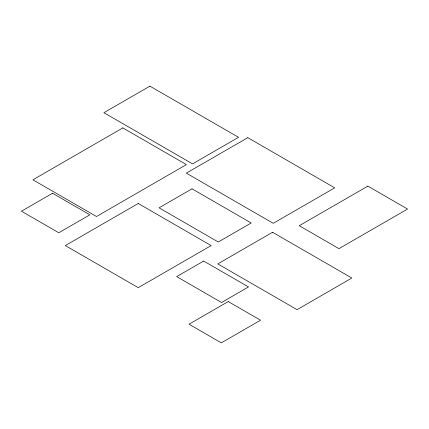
<?xml version="1.0" encoding="UTF-8"?>
<svg xmlns="http://www.w3.org/2000/svg" width="429" height="429" viewBox="0 0 429 429"><rect width="100%" height="100%" fill="white"/><g stroke="black" fill="none" stroke-linecap="round" stroke-linejoin="round"><path stroke-width="0.64" d="M149.914 86.143L103.904 112.704L192.535 163.878L238.545 137.312L149.914 86.143M122.833 127.901L32.926 179.81L96.504 216.516L186.411 164.607L122.833 127.901M52.526 193.259L21.45 211.202L58.794 232.759L89.865 214.822L52.526 193.259M247.79 137.661L186.336 173.139L273.246 223.316L334.7 187.838L247.79 137.661M138.235 203.485L65.326 245.581L138.235 287.677L211.148 245.581L138.235 203.485M192.01 188.819L159.079 207.834L218.259 241.999L251.19 222.989L192.01 188.819M203.652 261.041L176.684 276.608L221.546 302.504L248.509 286.937L203.652 261.041M272.565 232.271L217.793 263.894L297.066 309.663L351.839 278.04L272.565 232.271M367.846 186.122L299.249 225.724L338.958 248.648L407.55 209.046L367.846 186.122M228.249 301.56L189.012 324.211L221.31 342.857L260.542 320.206L228.249 301.56"/></g></svg>
